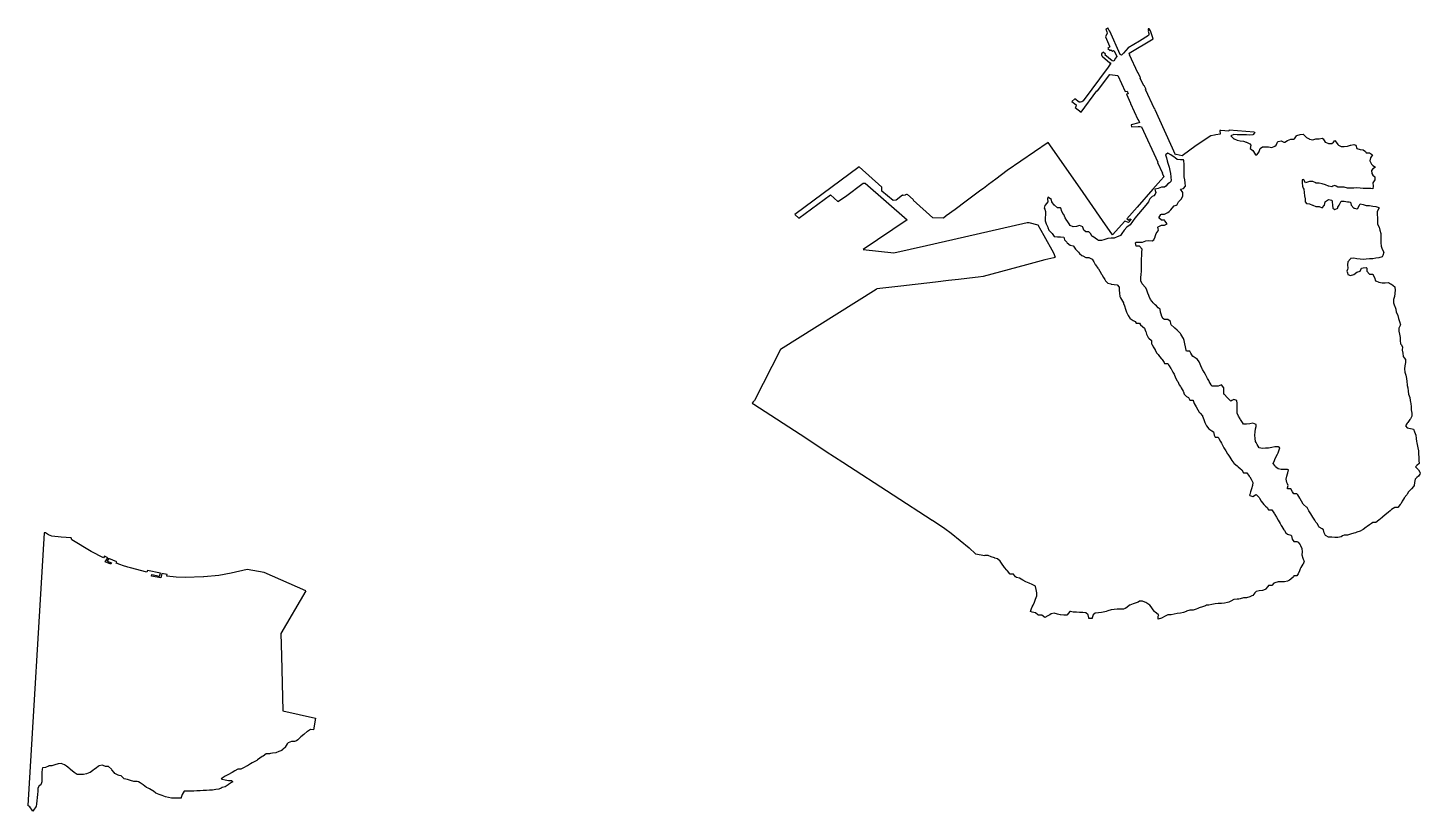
# Model space of a CAD drawing. Header units: inches. Extents: x 139.622 to 139.983, y 35.298 to 35.692.
# Drawn here: x 139.8479 to 139.983, y 35.6157 to 35.6918 of the extents above; entities that cross this region are included whole.
import ezdxf

# ---------------------------------------------------------------- set-up
doc = ezdxf.new("R2010")
doc.units = ezdxf.units.IN
doc.header["$MEASUREMENT"] = 0

msp = doc.modelspace()

# ---------------------------------------------------------------- linework, layer by layer
for points in [[(139.9525, 35.69165), (139.95262, 35.69137), (139.9526, 35.69136), (139.95263, 35.69126), (139.95246, 35.69089), (139.95286, 35.68999), (139.95288, 35.68996), (139.95286, 35.6899), (139.9527, 35.68977), (139.95294, 35.68956), (139.953, 35.68962), (139.95315, 35.6895), (139.95324, 35.68955), (139.95328, 35.68954), (139.95332, 35.68952), (139.95356, 35.68897), (139.9534, 35.68878), (139.95342, 35.68874), (139.95327, 35.68854), (139.95313, 35.68855), (139.95242, 35.68915), (139.95249, 35.6892), (139.95225, 35.6894), (139.95219, 35.68935), (139.95213, 35.68929), (139.95209, 35.68922), (139.95209, 35.68913), (139.95212, 35.68906), (139.95218, 35.68898), (139.95291, 35.68838), (139.95296, 35.68837), (139.953, 35.68833), (139.95273, 35.68796), (139.95275, 35.68795), (139.9503, 35.68469), (139.95027, 35.68465), (139.95017, 35.68459), (139.95005, 35.68456), (139.94993, 35.68456), (139.94951, 35.68486), (139.94922, 35.68461), (139.94962, 35.6843), (139.94961, 35.68411), (139.94954, 35.68403), (139.95012, 35.68357), (139.95165, 35.68566), (139.9517, 35.68565), (139.95288, 35.68724), (139.95368, 35.68713), (139.95437, 35.68558), (139.95458, 35.68562), (139.95468, 35.68537), (139.95451, 35.68532), (139.95491, 35.68444), (139.95489, 35.68442), (139.95562, 35.68285), (139.95563, 35.68285), (139.95577, 35.68258), (139.9557, 35.68253), (139.95496, 35.68235), (139.955, 35.68214), (139.95566, 35.68219), (139.95584, 35.68217), (139.95596, 35.68215), (139.95755, 35.67872), (139.95753, 35.67869), (139.958, 35.67767), (139.95799, 35.67765), (139.95813, 35.67731), (139.95783, 35.67697), (139.95706, 35.67611), (139.95555, 35.67436), (139.95454, 35.67322), (139.95475, 35.6731), (139.95484, 35.67321), (139.95497, 35.67316), (139.95471, 35.67285), (139.95435, 35.67301), (139.95315, 35.67168), (139.95219, 35.67306), (139.95001, 35.67621), (139.94691, 35.68064), (139.94292, 35.6779), (139.94184, 35.67707), (139.94113, 35.67657), (139.94063, 35.67618), (139.94039, 35.676), (139.93999, 35.6757), (139.93895, 35.67494), (139.93789, 35.67414), (139.93701, 35.6735), (139.93674, 35.6733), (139.93573, 35.67332), (139.9338, 35.67504), (139.93383, 35.67507), (139.93323, 35.6756), (139.93319, 35.67557), (139.93315, 35.67558), (139.93306, 35.67556), (139.93302, 35.67552), (139.93285, 35.67549), (139.93278, 35.67551), (139.93215, 35.67504), (139.93186, 35.67501), (139.93076, 35.6759), (139.93076, 35.6763), (139.92856, 35.67826), (139.92231, 35.67363), (139.92272, 35.67327), (139.92577, 35.67554), (139.92651, 35.67489), (139.92724, 35.67539), (139.92896, 35.67667), (139.92916, 35.67667), (139.93321, 35.67313), (139.92895, 35.67025), (139.93192, 35.66991), (139.93509, 35.67064), (139.93879, 35.67148), (139.94488, 35.67286), (139.94504, 35.67287), (139.9459, 35.67264), (139.94648, 35.6716), (139.94744, 35.66991), (139.9476, 35.66949), (139.94746, 35.66945), (139.9466, 35.66923), (139.9448, 35.66874), (139.94059, 35.66762), (139.94011, 35.66756), (139.93981, 35.66753), (139.93821, 35.66733), (139.93725, 35.66722), (139.93596, 35.66708), (139.93428, 35.66688), (139.93401, 35.66685), (139.93262, 35.66669), (139.93027, 35.66641), (139.93021, 35.66637), (139.92449, 35.66278), (139.92092, 35.66053), (139.9184, 35.65559), (139.91828, 35.65546), (139.91817, 35.65534), (139.91833, 35.65524), (139.92338, 35.65195), (139.92537, 35.65062), (139.92697, 35.64959), (139.93187, 35.64643), (139.93565, 35.64398), (139.93567, 35.64397), (139.93689, 35.64316), (139.93751, 35.64271), (139.93925, 35.64128), (139.93987, 35.64071), (139.94077, 35.64055)], [(139.9525, 35.69165), (139.95271, 35.69176)], [(139.9669, 35.68164), (139.96447, 35.68182), (139.96445, 35.68173), (139.96368, 35.68179), (139.96362, 35.68179), (139.96356, 35.6818), (139.96361, 35.68144), (139.96318, 35.68139), (139.96307, 35.68135), (139.96271, 35.68129), (139.96128, 35.68034), (139.95992, 35.67933), (139.95935, 35.67947), (139.95928, 35.67944), (139.95728, 35.68379), (139.95731, 35.6838), (139.95725, 35.68393), (139.95722, 35.68391), (139.95637, 35.68577), (139.95641, 35.68578), (139.95623, 35.68615), (139.95619, 35.68613), (139.95585, 35.68689), (139.95588, 35.68691), (139.95565, 35.68738), (139.95562, 35.68738), (139.9548, 35.68913), (139.95485, 35.68915), (139.95476, 35.68931), (139.95711, 35.69069), (139.9569, 35.69128), (139.95683, 35.69147), (139.9567, 35.69168), (139.95663, 35.69166), (139.95661, 35.69161), (139.95664, 35.69152), (139.95661, 35.69144), (139.95669, 35.69122), (139.95669, 35.69112), (139.95664, 35.69101), (139.95579, 35.69047), (139.95468, 35.68982), (139.95423, 35.6893), (139.95407, 35.68913), (139.95402, 35.68911), (139.95395, 35.68913), (139.9539, 35.68916), (139.95289, 35.69144), (139.95287, 35.69143), (139.95285, 35.69144), (139.95271, 35.69176)], [(139.9669, 35.68164), (139.96696, 35.68159), (139.96678, 35.68139), (139.96647, 35.68135), (139.96617, 35.68136), (139.96586, 35.68138), (139.96556, 35.68139), (139.96525, 35.68139), (139.96494, 35.6814), (139.96465, 35.68129), (139.96494, 35.68098), (139.96495, 35.68098), (139.96525, 35.68086), (139.96556, 35.68079), (139.96586, 35.68075), (139.96613, 35.68068), (139.96617, 35.68066), (139.96647, 35.68051), (139.96658, 35.68037), (139.96651, 35.68006), (139.96678, 35.67985), (139.96685, 35.67976), (139.96705, 35.67945), (139.96709, 35.67943), (139.96717, 35.67945), (139.96739, 35.67974), (139.9674, 35.67976), (139.96748, 35.68006), (139.9677, 35.68022), (139.968, 35.68022), (139.96831, 35.6802), (139.96862, 35.68015), (139.96892, 35.68026), (139.96904, 35.68037), (139.96918, 35.68068), (139.96923, 35.68074), (139.96953, 35.6808), (139.96977, 35.68068), (139.96984, 35.68065), (139.96989, 35.68068), (139.97015, 35.68084), (139.97045, 35.68095), (139.97076, 35.68095), (139.97082, 35.68098), (139.97103, 35.68129), (139.97106, 35.68131), (139.97137, 35.6814), (139.97167, 35.68143), (139.97182, 35.68129), (139.97198, 35.68113), (139.97225, 35.68098), (139.97229, 35.68097), (139.97259, 35.6809), (139.97288, 35.68098), (139.9729, 35.68099), (139.9732, 35.68099), (139.97351, 35.68106), (139.9736, 35.68098), (139.9738, 35.68068), (139.97382, 35.68067), (139.97412, 35.68052), (139.97443, 35.68054), (139.97462, 35.68068), (139.97473, 35.68083), (139.97485, 35.68068), (139.97504, 35.68044), (139.97509, 35.68037), (139.97535, 35.68024), (139.97565, 35.68024), (139.97596, 35.68027), (139.97626, 35.68036), (139.97629, 35.68037), (139.97657, 35.68044), (139.97678, 35.68037), (139.97687, 35.68006), (139.97688, 35.68006), (139.97718, 35.67996), (139.97749, 35.67992), (139.97771, 35.67976), (139.97779, 35.67964), (139.9781, 35.67964), (139.97839, 35.67945), (139.97819, 35.67915), (139.97814, 35.67884), (139.97828, 35.67853), (139.97841, 35.67841), (139.97869, 35.67823), (139.97841, 35.67806), (139.97831, 35.67792), (139.97833, 35.67762), (139.97841, 35.67746), (139.97862, 35.67731), (139.97863, 35.677), (139.97843, 35.6767), (139.97846, 35.67639), (139.97841, 35.67614), (139.97822, 35.67616), (139.9781, 35.67617), (139.97779, 35.67617), (139.97749, 35.67617), (139.97718, 35.67621), (139.97688, 35.67622), (139.97657, 35.67621), (139.97626, 35.67621), (139.97596, 35.67621), (139.97565, 35.67629), (139.97535, 35.67629), (139.97504, 35.67629), (139.97488, 35.67639), (139.97473, 35.67647), (139.97453, 35.67639), (139.97443, 35.67633), (139.97416, 35.67639), (139.97412, 35.6764), (139.97382, 35.67653), (139.97351, 35.67663), (139.9732, 35.67668), (139.9729, 35.67668), (139.97288, 35.6767), (139.97259, 35.67685), (139.97229, 35.67685), (139.97189, 35.6767), (139.97174, 35.677), (139.97167, 35.67704), (139.97158, 35.677), (139.97158, 35.67697), (139.97158, 35.6767), (139.97159, 35.67639), (139.97167, 35.67619), (139.97174, 35.67609), (139.97177, 35.67578), (139.97179, 35.67547), (139.97184, 35.67517), (139.97186, 35.67486), (139.97198, 35.67472), (139.97229, 35.67467), (139.97257, 35.67456), (139.97259, 35.67455), (139.9729, 35.67442), (139.9732, 35.67442), (139.97351, 35.67428), (139.97373, 35.67456), (139.97379, 35.67486), (139.97382, 35.67491), (139.97412, 35.67511), (139.97443, 35.67504), (139.97447, 35.67486), (139.97451, 35.67456), (139.97453, 35.67425), (139.97473, 35.67412), (139.97502, 35.67425), (139.97504, 35.67435), (139.97514, 35.67456), (139.97531, 35.67486), (139.97535, 35.67492), (139.97565, 35.67492), (139.97596, 35.67488), (139.97612, 35.67486), (139.97626, 35.67484), (139.97633, 35.67456), (139.97657, 35.67427), (139.97666, 35.67425), (139.97688, 35.6742), (139.97697, 35.67425), (139.97714, 35.67456), (139.97718, 35.67467), (139.97749, 35.6746), (139.97767, 35.67456), (139.97779, 35.67453), (139.9781, 35.67453), (139.97841, 35.67446), (139.97871, 35.67441), (139.97902, 35.67433), (139.97904, 35.67425), (139.97902, 35.67422), (139.97886, 35.67394), (139.97885, 35.67364), (139.97888, 35.67333), (139.97888, 35.67303), (139.97889, 35.67272), (139.97902, 35.67244), (139.97904, 35.67241), (139.97909, 35.67211), (139.97919, 35.6718), (139.97919, 35.6715), (139.97919, 35.67119), (139.97919, 35.67088), (139.97922, 35.67058), (139.97932, 35.67027), (139.97932, 35.67026), (139.97949, 35.66997), (139.97939, 35.66966), (139.97932, 35.66954), (139.97902, 35.66944), (139.97871, 35.66939), (139.97843, 35.66935), (139.97841, 35.66935), (139.9781, 35.66935), (139.97779, 35.66931), (139.97749, 35.66928), (139.97718, 35.6693), (139.97688, 35.66935), (139.97686, 35.66935), (139.97657, 35.6694), (139.97626, 35.66936), (139.97625, 35.66935), (139.97599, 35.66905), (139.97596, 35.66874), (139.97599, 35.66844), (139.97596, 35.66829), (139.97589, 35.66813), (139.97596, 35.66797), (139.97601, 35.66783), (139.97626, 35.66773), (139.97657, 35.66782), (139.97658, 35.66783), (139.97688, 35.66803), (139.97718, 35.66813), (139.97718, 35.66813), (139.97732, 35.66844), (139.97749, 35.66847), (139.97779, 35.6685), (139.97783, 35.66844), (139.97783, 35.66813), (139.9781, 35.66786), (139.97841, 35.66786), (139.97843, 35.66783), (139.97857, 35.66752), (139.97868, 35.66721), (139.97871, 35.66719), (139.97902, 35.66706), (139.97932, 35.667), (139.97963, 35.66701), (139.97994, 35.66704), (139.98015, 35.66691), (139.98024, 35.66688), (139.98055, 35.66661), (139.98055, 35.6666), (139.98059, 35.6663), (139.98055, 35.66599), (139.98055, 35.66596), (139.98052, 35.66568), (139.98043, 35.66538), (139.98044, 35.66507), (139.98054, 35.66477), (139.98055, 35.66474), (139.98065, 35.66446), (139.98069, 35.66415), (139.98085, 35.66387), (139.98086, 35.66385), (139.98092, 35.66354), (139.98101, 35.66324), (139.9811, 35.66293), (139.98096, 35.66262), (139.98096, 35.66232), (139.981, 35.66201), (139.98108, 35.66171), (139.98107, 35.6614), (139.98111, 35.66109), (139.98116, 35.66102), (139.98129, 35.66079), (139.98128, 35.66048), (139.98135, 35.66018), (139.98138, 35.65987), (139.98147, 35.65974), (139.98159, 35.65956), (139.98158, 35.65926), (139.98152, 35.65895), (139.9815, 35.65865), (139.98154, 35.65834), (139.98163, 35.65803), (139.9817, 35.65773), (139.98171, 35.65742), (139.98175, 35.65712), (139.98177, 35.65703), (139.98182, 35.65681), (139.98186, 35.6565), (139.9819, 35.6562), (139.98202, 35.65589), (139.98205, 35.65559), (139.98208, 35.65541), (139.9821, 35.65528), (139.98213, 35.65497), (139.98216, 35.65467), (139.9822, 35.65436), (139.9822, 35.65406), (139.98208, 35.65382), (139.98203, 35.65375), (139.98181, 35.65344), (139.98177, 35.65339), (139.9816, 35.65314), (139.98177, 35.65292), (139.98208, 35.65287), (139.98225, 35.65283), (139.98238, 35.65281), (139.98247, 35.65253), (139.98261, 35.65222), (139.98262, 35.65191), (139.98266, 35.65161), (139.98269, 35.65148), (139.98272, 35.6513), (139.9828, 35.651), (139.98284, 35.65069), (139.98286, 35.65038), (139.98288, 35.65008), (139.98289, 35.64977), (139.98292, 35.64947), (139.98269, 35.64928), (139.98258, 35.64916), (139.98269, 35.64902), (139.98285, 35.64886), (139.983, 35.64862), (139.98302, 35.64855), (139.983, 35.64843), (139.98285, 35.64824), (139.98269, 35.64811), (139.98253, 35.64794), (139.98246, 35.64763), (139.98245, 35.64733), (139.98238, 35.64724), (139.98218, 35.64702), (139.98208, 35.64691), (139.9819, 35.64671), (139.98177, 35.64649), (139.98171, 35.64641), (139.98147, 35.64612), (139.98145, 35.6461), (139.98128, 35.6458), (139.98116, 35.6456), (139.98109, 35.64549), (139.98085, 35.64518), (139.98085, 35.64518), (139.98055, 35.64518), (139.98024, 35.645), (139.9801, 35.64488), (139.97994, 35.64475), (139.97974, 35.64457), (139.97963, 35.64447), (139.97937, 35.64427), (139.97932, 35.64423), (139.97902, 35.64398), (139.97899, 35.64396), (139.97871, 35.64375), (139.97841, 35.64375), (139.97828, 35.64365), (139.9781, 35.64352), (139.97786, 35.64335), (139.97779, 35.6433), (139.97749, 35.64307), (139.97743, 35.64304), (139.97718, 35.6429), (139.97688, 35.64279), (139.97675, 35.64274), (139.97657, 35.64269), (139.97626, 35.6426), (139.97596, 35.6425), (139.97565, 35.6425), (139.97548, 35.64243), (139.97535, 35.64236), (139.97504, 35.64229), (139.97473, 35.64227), (139.97443, 35.6423), (139.97412, 35.64232), (139.9739, 35.64243), (139.97382, 35.64248), (139.97371, 35.64274), (139.97362, 35.64304), (139.97351, 35.64314), (139.9732, 35.6433), (139.97317, 35.64335), (139.97302, 35.64365), (139.9729, 35.64378), (139.97279, 35.64396), (139.97259, 35.64426), (139.97259, 35.64427), (139.9724, 35.64457), (139.97229, 35.64476), (139.97222, 35.64488), (139.97204, 35.64518), (139.97198, 35.64524), (139.97169, 35.64549), (139.97167, 35.64552), (139.97151, 35.6458), (139.97137, 35.64604), (139.97133, 35.6461), (139.97114, 35.64641), (139.97106, 35.64653), (139.97076, 35.64653), (139.97064, 35.64671), (139.97045, 35.64701), (139.97015, 35.64701), (139.97013, 35.64702), (139.97015, 35.64709), (139.97022, 35.64733), (139.97015, 35.64748), (139.97009, 35.64763), (139.97, 35.64794), (139.97008, 35.64824), (139.97015, 35.64848), (139.97016, 35.64855), (139.97025, 35.64886), (139.97015, 35.6489), (139.96984, 35.6489), (139.96953, 35.6489), (139.96923, 35.64894), (139.96896, 35.64916), (139.96892, 35.64927), (139.96874, 35.64947), (139.96888, 35.64977), (139.96892, 35.64986), (139.96902, 35.65008), (139.96917, 35.65038), (139.96923, 35.65051), (139.96931, 35.65069), (139.9694, 35.651), (139.96923, 35.65109), (139.96892, 35.65107), (139.96862, 35.65102), (139.96845, 35.651), (139.96831, 35.65097), (139.968, 35.65097), (139.9677, 35.65092), (139.96739, 35.65099), (139.96739, 35.651), (139.96721, 35.6513), (139.96709, 35.65151), (139.96704, 35.65161), (139.96699, 35.65191), (139.96697, 35.65222), (139.967, 35.65253), (139.96705, 35.65283), (139.96709, 35.65305), (139.9671, 35.65314), (139.96709, 35.65325), (139.96678, 35.65338), (139.96647, 35.65331), (139.96617, 35.65328), (139.96586, 35.65328), (139.96576, 35.65344), (139.96558, 35.65375), (139.96556, 35.65379), (139.96539, 35.65406), (139.96525, 35.65435), (139.96524, 35.65436), (139.96524, 35.65467), (139.96524, 35.65497), (139.96524, 35.65528), (139.96523, 35.65559), (139.96494, 35.65567), (139.96475, 35.65559), (139.96464, 35.65553), (139.96459, 35.65559), (139.96433, 35.65584), (139.9643, 35.65589), (139.96403, 35.65616), (139.96396, 35.6562), (139.96396, 35.6565), (139.96395, 35.65681), (139.96372, 35.6571), (139.96341, 35.65697), (139.96311, 35.65697), (139.9628, 35.65699), (139.96272, 35.65712), (139.96255, 35.65742), (139.9625, 35.65752), (139.96238, 35.65773), (139.96222, 35.65803), (139.96219, 35.6581), (139.96204, 35.65834), (139.96188, 35.6586), (139.96186, 35.65865), (139.96173, 35.65895), (139.96161, 35.65926), (139.96158, 35.65933), (139.9614, 35.65956), (139.96127, 35.65965), (139.96097, 35.65986), (139.96095, 35.65987), (139.96077, 35.66018), (139.96066, 35.66036), (139.96035, 35.66036), (139.96031, 35.66048), (139.96023, 35.66079), (139.96016, 35.66109), (139.96011, 35.6614), (139.96005, 35.66161), (139.95999, 35.66171), (139.9598, 35.66201), (139.95974, 35.66208), (139.95952, 35.66232), (139.95944, 35.66241), (139.95921, 35.66262), (139.95913, 35.66267), (139.95885, 35.66293), (139.95882, 35.66306), (139.95879, 35.66324), (139.95852, 35.66344), (139.95821, 35.66344), (139.95803, 35.66354), (139.95792, 35.66385), (139.95791, 35.66388), (139.95782, 35.66415), (139.95777, 35.66446), (139.9576, 35.66459), (139.95743, 35.66477), (139.95729, 35.66487), (139.95709, 35.66507), (139.95699, 35.66519), (139.95685, 35.66538), (139.95672, 35.66568), (139.95668, 35.66578), (139.95657, 35.66599), (139.95649, 35.6663), (139.95638, 35.66653), (139.95632, 35.6666), (139.95607, 35.66688), (139.95605, 35.66691), (139.95589, 35.66721), (139.95591, 35.66752), (139.95595, 35.66783), (139.95597, 35.66813), (139.95597, 35.66844), (139.95596, 35.66874), (139.95597, 35.66905), (139.95598, 35.66935), (139.95601, 35.66966), (139.95601, 35.66997), (139.95602, 35.67027), (139.95576, 35.67058), (139.95546, 35.67058), (139.95546, 35.67058), (139.9554, 35.67088), (139.95546, 35.67094), (139.95576, 35.67094), (139.95607, 35.67097), (139.95638, 35.6711), (139.95668, 35.67113), (139.95699, 35.6711), (139.95717, 35.67119), (139.95729, 35.67147), (139.9573, 35.6715), (139.95739, 35.6718), (139.9576, 35.67207), (139.95762, 35.67211), (139.9576, 35.67225), (139.95757, 35.67241), (139.9576, 35.67244), (139.95791, 35.67262), (139.95821, 35.67262), (139.95845, 35.67272), (139.95825, 35.67303), (139.95821, 35.6731), (139.95791, 35.6731), (139.95764, 35.67333), (139.95786, 35.67364), (139.95791, 35.67368), (139.95821, 35.67368), (139.95852, 35.67385), (139.95866, 35.67394), (139.95882, 35.67408), (139.95895, 35.67425), (139.95913, 35.67449), (139.95933, 35.67456), (139.95944, 35.67461), (139.95956, 35.67486), (139.95974, 35.67505), (139.95984, 35.67517), (139.95997, 35.67547), (139.95998, 35.67578), (139.95977, 35.67609), (139.96005, 35.67618), (139.96023, 35.67639), (139.9602, 35.6767), (139.96017, 35.677), (139.96012, 35.67731), (139.96011, 35.67762), (139.96011, 35.67792), (139.96011, 35.67823), (139.96011, 35.67853), (139.96007, 35.67884), (139.96005, 35.67894), (139.95974, 35.67896), (139.95944, 35.67899), (139.95923, 35.67915), (139.95913, 35.6792), (139.95882, 35.67944), (139.95881, 35.67945), (139.95852, 35.67961), (139.9583, 35.67945), (139.95838, 35.67915), (139.95846, 35.67884), (139.95852, 35.67862), (139.95856, 35.67853), (139.95866, 35.67823), (139.95872, 35.67792), (139.95879, 35.67762), (139.95881, 35.67731), (139.95882, 35.6772), (139.95885, 35.677), (139.95882, 35.67684), (139.95869, 35.6767), (139.95852, 35.67662), (139.95832, 35.67639), (139.95821, 35.67631), (139.95791, 35.67631), (139.9576, 35.67618), (139.95729, 35.6761), (139.95727, 35.67609), (139.95729, 35.67598), (139.95737, 35.67578), (139.95729, 35.6756), (139.95718, 35.67547), (139.95699, 35.67538), (139.95678, 35.67517), (139.95668, 35.67498), (139.95665, 35.67486), (139.95638, 35.67456), (139.95531, 35.6733), (139.95486, 35.67265), (139.95455, 35.67241), (139.9543, 35.67211), (139.95407, 35.6718), (139.95393, 35.67159), (139.95369, 35.6715), (139.95362, 35.67147), (139.95332, 35.67133), (139.95301, 35.67133), (139.9527, 35.67131), (139.9524, 35.67121), (139.95231, 35.67119), (139.95209, 35.67113), (139.95179, 35.67113), (139.9517, 35.67119), (139.95148, 35.67134), (139.95123, 35.6715), (139.95118, 35.67152), (139.95102, 35.6718), (139.95087, 35.67195), (139.95056, 35.67195), (139.95038, 35.67211), (139.95028, 35.67241), (139.95026, 35.67244), (139.94995, 35.67258), (139.94965, 35.67247), (139.94934, 35.67244), (139.94903, 35.67258), (139.94896, 35.67272), (139.94877, 35.67303), (139.94873, 35.67305), (139.94857, 35.67333), (139.94842, 35.67363), (139.94841, 35.67364), (139.94824, 35.67394), (139.94815, 35.67425), (139.94812, 35.67428), (139.94781, 35.67428), (139.94751, 35.67456), (139.9475, 35.67456), (139.94725, 35.67486), (139.9472, 35.67515), (139.94715, 35.67517), (139.94689, 35.67531), (139.94683, 35.67517), (139.94687, 35.67486), (139.94661, 35.67456), (139.94659, 35.67452), (139.94652, 35.67425), (139.94659, 35.67416), (139.94666, 35.67394), (139.94665, 35.67364), (139.94662, 35.67333), (139.94662, 35.67303), (139.94671, 35.67272), (139.94689, 35.67241), (139.94689, 35.67239), (139.94699, 35.67211), (139.9472, 35.67189), (139.9473, 35.6718), (139.9475, 35.6715), (139.9475, 35.67149), (139.94781, 35.67147), (139.94812, 35.67147), (139.94842, 35.67143), (139.94851, 35.67119), (139.94873, 35.67095), (139.94877, 35.67088), (139.94903, 35.67068), (139.94934, 35.67059), (139.94936, 35.67058), (139.94957, 35.67027), (139.94965, 35.67019), (139.94985, 35.66997), (139.94995, 35.66987), (139.95019, 35.66966), (139.95026, 35.66963), (139.95056, 35.66948), (139.95087, 35.66948), (139.95112, 35.66935), (139.95118, 35.6693), (139.95134, 35.66905), (139.95148, 35.66879), (139.95151, 35.66874), (139.95174, 35.66844), (139.95179, 35.66838), (139.95193, 35.66813), (139.95209, 35.66786), (139.95211, 35.66783), (139.95229, 35.66752), (139.9524, 35.66734), (139.95247, 35.66721), (139.9527, 35.66698), (139.95298, 35.66691), (139.95301, 35.66689), (139.95332, 35.66686), (139.95362, 35.66681), (139.95379, 35.6666), (139.95381, 35.6663), (139.95383, 35.66599), (139.95386, 35.66568), (139.95393, 35.66555), (139.95402, 35.66538), (139.95421, 35.66507), (139.95423, 35.66501), (139.95431, 35.66477), (139.95441, 35.66446), (139.9545, 35.66415), (139.95454, 35.66409), (139.95468, 35.66385), (139.95485, 35.66358), (139.95487, 35.66354), (139.95515, 35.66335), (139.95536, 35.66324), (139.95546, 35.66308), (139.95576, 35.66308), (139.95586, 35.66293), (139.95607, 35.66277), (139.95625, 35.66262), (139.95637, 35.66232), (139.95638, 35.66227), (139.95644, 35.66201), (139.95663, 35.66171), (139.95668, 35.66165), (139.95694, 35.6614), (139.95693, 35.66109), (139.95699, 35.66101), (139.95709, 35.66079), (139.95729, 35.66049), (139.9573, 35.66048), (139.95746, 35.66018), (139.9576, 35.66005), (139.95773, 35.65987), (139.95791, 35.65963), (139.95798, 35.65956), (139.95817, 35.65926), (139.95821, 35.65918), (139.95852, 35.65918), (139.95866, 35.65895), (139.95882, 35.65868), (139.95884, 35.65865), (139.95902, 35.65834), (139.95913, 35.65815), (139.95918, 35.65803), (139.95931, 35.65773), (139.95944, 35.6575), (139.95948, 35.65742), (139.95964, 35.65712), (139.95974, 35.65693), (139.95982, 35.65681), (139.96001, 35.6565), (139.96005, 35.65642), (139.96012, 35.6562), (139.96035, 35.65596), (139.96052, 35.65589), (139.96066, 35.65561), (139.96097, 35.65561), (139.96098, 35.65559), (139.96109, 35.65528), (139.96126, 35.65497), (139.96127, 35.65496), (139.96144, 35.65467), (139.96158, 35.65444), (139.96165, 35.65436), (139.96188, 35.65409), (139.9619, 35.65406), (139.96201, 35.65375), (139.96211, 35.65344), (139.96219, 35.65331), (139.96229, 35.65314), (139.96249, 35.65283), (139.9625, 35.65283), (139.9628, 35.65264), (139.96295, 35.65253), (139.96302, 35.65222), (139.96311, 35.65203), (139.96341, 35.65203), (139.96347, 35.65191), (139.96363, 35.65161), (139.96372, 35.65144), (139.9638, 35.6513), (139.96397, 35.651), (139.96403, 35.6509), (139.96416, 35.65069), (139.96433, 35.65041), (139.96435, 35.65038), (139.96453, 35.65008), (139.96464, 35.64993), (139.96474, 35.64977), (139.96494, 35.64951), (139.96497, 35.64947), (139.96525, 35.64925), (139.96535, 35.64916), (139.96556, 35.64898), (139.9657, 35.64886), (139.96586, 35.64856), (139.96617, 35.64856), (139.96618, 35.64855), (139.96642, 35.64824), (139.96647, 35.64816), (139.96661, 35.64794), (139.96677, 35.64763), (139.96673, 35.64733), (139.96664, 35.64702), (139.96655, 35.64671), (139.96647, 35.64647), (139.96646, 35.64641), (139.96647, 35.64636), (139.96678, 35.64627), (139.96702, 35.64641), (139.96709, 35.64645), (139.96712, 35.64641), (139.96739, 35.64617), (139.96742, 35.6461), (139.96759, 35.6458), (139.9677, 35.64565), (139.96783, 35.64549), (139.968, 35.64533), (139.96818, 35.64518), (139.96831, 35.64496), (139.96862, 35.64496), (139.96868, 35.64488), (139.96889, 35.64457), (139.96892, 35.64452), (139.96906, 35.64427), (139.96923, 35.64398), (139.96924, 35.64396), (139.96942, 35.64365), (139.96953, 35.64346), (139.9696, 35.64335), (139.96979, 35.64304), (139.96984, 35.64296), (139.96997, 35.64274), (139.97015, 35.64262), (139.97045, 35.64251), (139.97053, 35.64243), (139.97059, 35.64212), (139.97076, 35.6419), (139.97106, 35.6419), (139.97117, 35.64182), (139.97137, 35.64158), (139.97141, 35.64151), (139.97153, 35.64121), (139.97156, 35.6409), (139.97154, 35.64059), (139.97162, 35.64029), (139.97167, 35.64017), (139.97177, 35.63998), (139.97167, 35.63971), (139.97164, 35.63968), (139.97143, 35.63937), (139.97137, 35.63923), (139.97129, 35.63906), (139.97116, 35.63876), (139.97106, 35.63855), (139.97076, 35.63855), (139.97071, 35.63845), (139.97045, 35.63823), (139.97033, 35.63815), (139.97015, 35.63805), (139.96984, 35.63799), (139.96953, 35.63799), (139.96923, 35.63797), (139.96892, 35.63788), (139.96881, 35.63784), (139.96862, 35.63762), (139.96831, 35.63762), (139.96824, 35.63753), (139.968, 35.63726), (139.96796, 35.63723), (139.9677, 35.63714), (139.96739, 35.63709), (139.96709, 35.63704), (139.96698, 35.63692), (139.96678, 35.63666), (139.96669, 35.63662), (139.96647, 35.63653), (139.96617, 35.63642), (139.96586, 35.63642), (139.96556, 35.63632), (139.96543, 35.63631), (139.96525, 35.63629), (139.96494, 35.63625), (139.96464, 35.63611), (139.96445, 35.636), (139.96433, 35.63597), (139.96403, 35.63592), (139.96372, 35.63588), (139.96341, 35.63588), (139.96311, 35.63583), (139.9628, 35.63578), (139.9625, 35.63573), (139.96229, 35.6357), (139.96219, 35.63565), (139.96188, 35.63554), (139.96158, 35.63544), (139.96144, 35.63539), (139.96127, 35.63533), (139.96097, 35.63522), (139.96066, 35.63522), (139.96035, 35.63512), (139.96031, 35.63509), (139.96005, 35.63499), (139.95974, 35.63494), (139.95944, 35.63489), (139.95913, 35.63484), (139.95885, 35.63478), (139.95882, 35.63477), (139.95852, 35.63477), (139.95821, 35.63461), (139.95796, 35.63447), (139.95791, 35.63444), (139.9576, 35.63435), (139.95758, 35.63447), (139.9576, 35.63466), (139.95766, 35.63478), (139.9576, 35.63481), (139.95729, 35.63504), (139.95722, 35.63509), (139.95701, 35.63539), (139.95699, 35.63541), (139.95679, 35.6357), (139.95668, 35.63579), (139.95638, 35.63598), (139.95628, 35.636), (139.95607, 35.63611), (139.95576, 35.63611), (139.95563, 35.636), (139.95546, 35.63594), (139.95515, 35.63584), (139.95485, 35.63571), (139.95482, 35.6357), (139.95454, 35.6355), (139.95439, 35.63539), (139.95423, 35.63532), (139.95393, 35.63532), (139.95362, 35.63531), (139.95332, 35.6353), (139.95301, 35.63525), (139.9527, 35.63515), (139.95255, 35.63509), (139.9524, 35.63506), (139.95209, 35.635), (139.95179, 35.63498), (139.95148, 35.63495), (139.95128, 35.63478), (139.95119, 35.63447), (139.95118, 35.63443), (139.95087, 35.63443), (139.95086, 35.63447), (139.95078, 35.63478), (139.95056, 35.63497), (139.95026, 35.635), (139.94995, 35.63501), (139.94965, 35.63502), (139.94934, 35.63505), (139.94908, 35.63509), (139.94903, 35.63511), (139.949, 35.63509), (139.94874, 35.63478), (139.94873, 35.63473), (139.94842, 35.63473), (139.94812, 35.63476), (139.94806, 35.63478), (139.94781, 35.63483), (139.9475, 35.63495), (139.9472, 35.63486), (139.94708, 35.63478), (139.94689, 35.63468), (139.94659, 35.63452), (139.94628, 35.63473), (139.94597, 35.63473), (139.9459, 35.63478), (139.94567, 35.63498), (139.94536, 35.63503), (139.9452, 35.63509), (139.9453, 35.63539), (139.94536, 35.63555), (139.94547, 35.6357), (139.94558, 35.636), (139.94567, 35.63629), (139.94568, 35.63631), (139.9458, 35.63662), (139.94581, 35.63692), (139.94576, 35.63723), (139.94569, 35.63753), (139.94567, 35.63755), (139.94536, 35.63771), (139.94507, 35.63784), (139.94506, 35.63785), (139.94475, 35.63799), (139.94445, 35.63815), (139.94444, 35.63815), (139.94414, 35.63833), (139.94383, 35.63841), (139.94373, 35.63845), (139.94353, 35.63872), (139.94322, 35.63874), (139.9432, 35.63876), (139.94295, 35.63906), (139.94291, 35.63911), (139.94268, 35.63937), (139.94261, 35.63947), (139.94246, 35.63968), (139.9423, 35.6399), (139.94225, 35.63998), (139.942, 35.64022), (139.94172, 35.64029), (139.94169, 35.6403), (139.94138, 35.64042), (139.94108, 35.64055), (139.94077, 35.64055)], [(139.87487, 35.63709), (139.87081, 35.63888), (139.86915, 35.63917), (139.86762, 35.63883), (139.86641, 35.63861), (139.86496, 35.63845), (139.86491, 35.63845), (139.86315, 35.6384), (139.86226, 35.63844), (139.86135, 35.63854), (139.86139, 35.6387), (139.86089, 35.63878), (139.86077, 35.63837), (139.85988, 35.63854), (139.85992, 35.63868), (139.86066, 35.63852), (139.86074, 35.63881), (139.85949, 35.63908), (139.85944, 35.63892), (139.85785, 35.63933), (139.85758, 35.6394), (139.85705, 35.63957), (139.85689, 35.63962), (139.85644, 35.63979), (139.85652, 35.63992), (139.85574, 35.64026), (139.85557, 35.63999), (139.85599, 35.63981), (139.85592, 35.6397), (139.85538, 35.63993), (139.85563, 35.64031), (139.8553, 35.64046), (139.85521, 35.64032), (139.85403, 35.64094), (139.85216, 35.64206), (139.85209, 35.64226), (139.8511, 35.6423), (139.8502, 35.6424), (139.84989, 35.64254), (139.84958, 35.64275), (139.84947, 35.64275), (139.84787, 35.61625)], [(139.87487, 35.63709), (139.87243, 35.63296), (139.87248, 35.63081), (139.87261, 35.62546), (139.87578, 35.62473)], [(139.87578, 35.62473), (139.8756, 35.62361), (139.8753, 35.62364), (139.87501, 35.62346), (139.87499, 35.62344), (139.87468, 35.62318), (139.87465, 35.62315), (139.87438, 35.62292), (139.87429, 35.62285), (139.87407, 35.62265), (139.87394, 35.62254), (139.87377, 35.62247), (139.87346, 35.62247), (139.87315, 35.62234), (139.87304, 35.62224), (139.87286, 35.62193), (139.87285, 35.62191), (139.87254, 35.62165), (139.87252, 35.62162), (139.87224, 35.6215), (139.87193, 35.62139), (139.87162, 35.62135), (139.87144, 35.62132), (139.87132, 35.62128), (139.87101, 35.62128), (139.87071, 35.62107), (139.87062, 35.62101), (139.8704, 35.62086), (139.87017, 35.62071), (139.87009, 35.62065), (139.86979, 35.62048), (139.86965, 35.6204), (139.86948, 35.6203), (139.86918, 35.62013), (139.86911, 35.62009), (139.86887, 35.61996), (139.86856, 35.61979), (139.86856, 35.61979), (139.86826, 35.61979), (139.86795, 35.61962), (139.86771, 35.61948), (139.86765, 35.61944), (139.86734, 35.61927), (139.86717, 35.61918), (139.86703, 35.6191), (139.86673, 35.61893), (139.86663, 35.61887), (139.86673, 35.61883), (139.86703, 35.61876), (139.86734, 35.6187), (139.86765, 35.61868), (139.86776, 35.61856), (139.86765, 35.61849), (139.86734, 35.61829), (139.86732, 35.61826), (139.86703, 35.61809), (139.86673, 35.61801), (139.86663, 35.61795), (139.86642, 35.61785), (139.86612, 35.61781), (139.86581, 35.61776), (139.8655, 35.61775), (139.8652, 35.61773), (139.86489, 35.61773), (139.86459, 35.6177), (139.86428, 35.61769), (139.86397, 35.61767), (139.86367, 35.61766), (139.86336, 35.61766), (139.86306, 35.61766), (139.86305, 35.61765), (139.86286, 35.61734), (139.86276, 35.61703), (139.86275, 35.61699), (139.86244, 35.61699), (139.86214, 35.61699), (139.86183, 35.61699), (139.86153, 35.61703), (139.86153, 35.61703), (139.86122, 35.6171), (139.86091, 35.61724), (139.86061, 35.61734), (139.86061, 35.61734), (139.8603, 35.61746), (139.86007, 35.61765), (139.86, 35.6177), (139.85969, 35.61789), (139.85954, 35.61795), (139.85938, 35.61801), (139.85908, 35.61826), (139.85908, 35.61826), (139.85877, 35.61846), (139.85862, 35.61856), (139.85847, 35.61858), (139.85816, 35.61858), (139.85785, 35.61868), (139.85755, 35.6188), (139.85724, 35.61887), (139.85724, 35.61887), (139.85694, 35.61914), (139.85673, 35.61918), (139.85663, 35.61922), (139.85633, 35.61936), (139.85625, 35.61948), (139.85602, 35.61974), (139.856, 35.61979), (139.85571, 35.62006), (139.85541, 35.62006), (139.85535, 35.62009), (139.8551, 35.62017), (139.8548, 35.62012), (139.85474, 35.62009), (139.85449, 35.6199), (139.85435, 35.61979), (139.85418, 35.61966), (139.85392, 35.61948), (139.85388, 35.61946), (139.85357, 35.61935), (139.85327, 35.61929), (139.85296, 35.61929), (139.85265, 35.61929), (139.85237, 35.61948), (139.85235, 35.61949), (139.85204, 35.61972), (139.85197, 35.61979), (139.85174, 35.62), (139.85163, 35.62009), (139.85143, 35.62021), (139.85112, 35.62035), (139.85082, 35.62032), (139.85051, 35.62021), (139.85021, 35.6201), (139.8499, 35.6201), (139.84987, 35.62009), (139.84959, 35.61996), (139.84929, 35.61993), (139.84927, 35.61979), (139.84924, 35.61948), (139.84923, 35.61918), (139.84924, 35.61887), (139.84924, 35.61856), (139.84915, 35.61826), (139.84898, 35.61818), (139.84886, 35.61795), (139.84883, 35.61765), (139.8488, 35.61734), (139.84877, 35.61703), (139.84874, 35.61673), (139.84872, 35.61642), (139.84868, 35.61618), (139.84866, 35.61612), (139.84843, 35.61581), (139.84837, 35.61572), (139.84828, 35.61581), (139.84808, 35.61612), (139.84787, 35.61625)]]:
    msp.add_lwpolyline(points)

doc.saveas('drawing.dxf')
